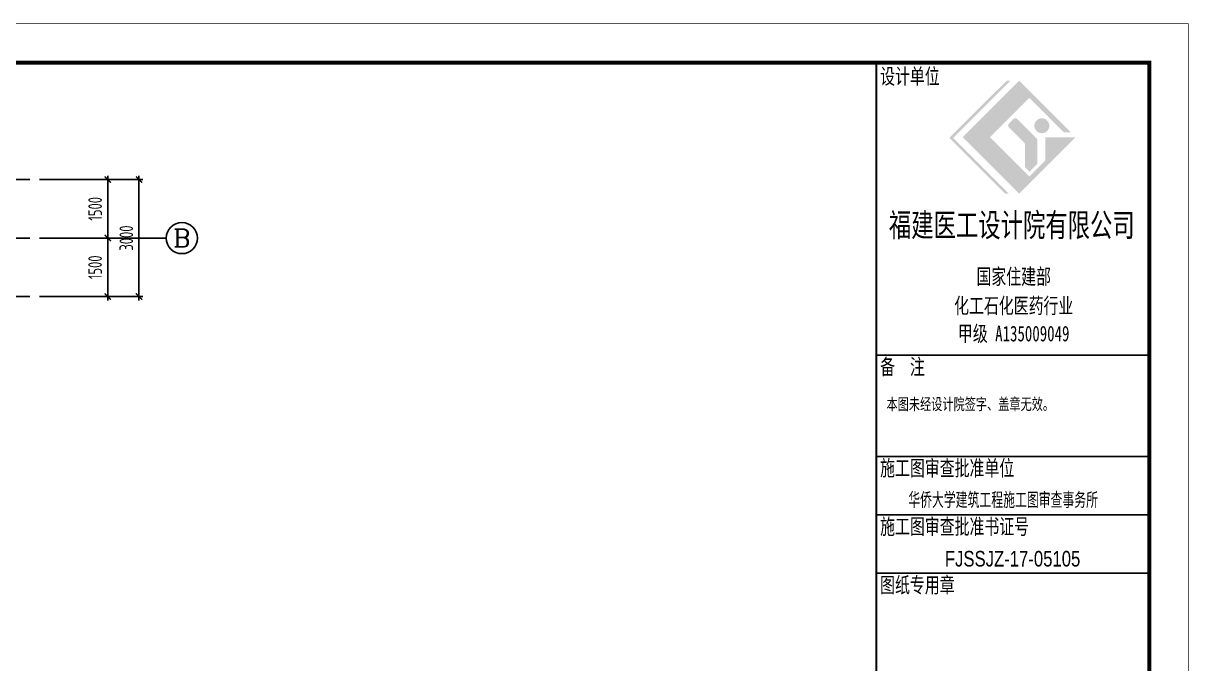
# Model space of a CAD drawing. Extents: x 287065 to 1473467, y 284802 to 344222.
# Drawn here: x 1379181 to 1409057, y 310392 to 326822 of the extents above; entities that cross this region are included whole.
import ezdxf
from ezdxf.enums import TextEntityAlignment as Align

# ---------------------------------------------------------------- set-up
doc = ezdxf.new("R2010")
doc.units = 0
doc.header["$LTSCALE"] = 1000
doc.linetypes.add('DOTE', pattern=[2.42, 2, -0.2, 0.02, -0.2])
doc.layers.get('0').update_dxf_attribs({"linetype": 'CONTINUOUS'})
doc.layers.get('DEFPOINTS').update_dxf_attribs({"linetype": 'CONTINUOUS'})
for name, color, linetype in [('AXIS', 8, 'DOTE'), ('AXIS_DIM', 3, 'CONTINUOUS'), ('AXIS_TEXT', 3, 'CONTINUOUS'), ('FRAME', 3, 'CONTINUOUS'), ('TK', 211, 'CONTINUOUS'), ('审图中心证书', 7, 'CONTINUOUS')]:
    doc.layers.add(name, color=color, linetype=linetype)
doc.styles.add('_HZTXT', font='tq__rshz.shx', dxfattribs={"width": 0.8, "bigfont": 'tq__hzdc.shx'})
doc.styles.add('_TCH_AXIS', font='COMPLEX', dxfattribs={"bigfont": 'GBCBIG'})
doc.styles.add('COMPLEX', font='COMPLEX')
doc.styles.add('FRAME', font='simhei.ttf', dxfattribs={"width": 0.7})
doc.styles.add('TSSD_Dimension', font='tssdeng.shx', dxfattribs={"width": 0.7, "bigfont": 'hztxt.shx'})
doc.styles.add('黑体', font='simhei.ttf', dxfattribs={"width": 0.7})
doc.dimstyles.new('TSSD_100_100', dxfattribs={"dimtxt": 350, "dimasz": 150, "dimexe": 100, "dimexo": 250, "dimgap": 150, "dimtad": 1, "dimdec": 0, "dimzin": 0, "dimdsep": 46, "dimtxsty": 'TSSD_Dimension', "dimblk": 'ARCHTICK', "dimcen": 0, "dimdle": 100, "dimclrd": 3, "dimclre": 3, "dimclrt": 7, "dimadec": 0, "dimazin": 0, "dimtfac": 1, "dimtdec": 0, "dimtix": 1, "dimtmove": 2, "dimatfit": 3, "dimfxl": 100, "dimtolj": 1, "dimtzin": 0, "dimarcsym": 0})

# ---------------------------------------------------------------- blocks, each defined once
blk = doc.blocks.new('_ARCHTICK')
at = {"color": 0}
blk.add_lwpolyline([(-0.53, -0.53, 0.25, 0.25, 0), (0.53, 0.53, 0.5, 0.5, 0)], format="xyseb", dxfattribs=at)
blk = doc.blocks.new('*D707')
at = {"layer": 'AXIS_DIM', "color": 3, "lineweight": -2}
for p, q in [((1379597, 321312), (1381447, 321312)), ((1381347, 319712), (1381347, 321412)), ((1379597, 319812), (1381447, 319812))]:
    blk.add_line(p, q, dxfattribs=at)
at = {"layer": 'DEFPOINTS', "color": 0}
for p in [(1379347, 321312), (1381347, 321312), (1379347, 319812)]:
    blk.add_point(p, dxfattribs=at)
at = {"layer": 'AXIS_DIM', "color": 3, "lineweight": -2, "xscale": 150, "yscale": 150, "zscale": 150}
for p, rotation in [((1381347, 321312), 90), ((1381347, 319812), 270)]:
    blk.add_blockref('_ARCHTICK', p, dxfattribs=dict(at, rotation=rotation))
at = {"layer": 'AXIS_DIM', "color": 7, "insert": (1381022, 320562), "char_height": 350, "attachment_point": 5, "rotation": 90, "style": 'TSSD_Dimension'}
blk.add_mtext('\\A1;1500', dxfattribs=at)
blk = doc.blocks.new('*D708')
at = {"layer": 'AXIS_DIM', "color": 3, "lineweight": -2}
for p, q in [((1379597, 322812), (1381447, 322812)), ((1381347, 321212), (1381347, 322912)), ((1379597, 321312), (1381447, 321312))]:
    blk.add_line(p, q, dxfattribs=at)
at = {"layer": 'DEFPOINTS', "color": 0}
for p in [(1379347, 322812), (1381347, 322812), (1379347, 321312)]:
    blk.add_point(p, dxfattribs=at)
at = {"layer": 'AXIS_DIM', "color": 3, "lineweight": -2, "xscale": 150, "yscale": 150, "zscale": 150}
for p, rotation in [((1381347, 322812), 90), ((1381347, 321312), 270)]:
    blk.add_blockref('_ARCHTICK', p, dxfattribs=dict(at, rotation=rotation))
at = {"layer": 'AXIS_DIM', "color": 7, "insert": (1381022, 322062), "char_height": 350, "attachment_point": 5, "rotation": 90, "style": 'TSSD_Dimension'}
blk.add_mtext('\\A1;1500', dxfattribs=at)
blk = doc.blocks.new('*D709')
at = {"layer": 'AXIS_DIM', "color": 3, "lineweight": -2}
for p, q in [((1379597, 322812), (1382247, 322812)), ((1382147, 319712), (1382147, 322912)), ((1379597, 319812), (1382247, 319812))]:
    blk.add_line(p, q, dxfattribs=at)
at = {"layer": 'DEFPOINTS', "color": 0}
for p in [(1379347, 322812), (1382147, 322812), (1379347, 319812)]:
    blk.add_point(p, dxfattribs=at)
at = {"layer": 'AXIS_DIM', "color": 3, "lineweight": -2, "xscale": 150, "yscale": 150, "zscale": 150}
for p, rotation in [((1382147, 322812), 90), ((1382147, 319812), 270)]:
    blk.add_blockref('_ARCHTICK', p, dxfattribs=dict(at, rotation=rotation))
at = {"layer": 'AXIS_DIM', "color": 7, "insert": (1381822, 321312), "char_height": 350, "attachment_point": 5, "rotation": 90, "style": 'TSSD_Dimension'}
blk.add_mtext('\\A1;3000', dxfattribs=at)
blk = doc.blocks.new('_AXISO')
blk.add_circle((0, 0), 0.5)
at = {"layer": 'AXIS_TEXT', "style": 'COMPLEX', "width": 1.041667}
blk.add_attdef('A', text='', height=0.56, dxfattribs=at).set_placement((-0.25, -0.28), (0.25, -0.28), align=Align.FIT)
blk = doc.blocks.new('TK-A2+(891X420)')
at = {"layer": 'FRAME'}
h = blk.add_hatch(color=256, dxfattribs=at)
h.paths.add_polyline_path([(710555, 389693), (711563, 390702), (712445, 389821), (712625, 389821), (711302, 391143), (709852, 389693), (711302, 388243), (712752, 389693), (711976, 389693), (711976, 389097), (711563, 388684)], flags=0)
edge = h.paths.add_edge_path(flags=0)
edge.add_arc((711381, 389505), 69.1, 0, 45, ccw=False)
edge.add_line((711450, 389505), (711450, 388922))
edge.add_line((711450, 388922), (711567, 388805))
edge.add_line((711567, 388805), (711765, 389004))
edge.add_line((711765, 389004), (711765, 389615))
edge.add_arc((711696, 389615), 69.1, 360, 405)
edge.add_line((711745, 389663), (711251, 390157))
edge.add_arc((711203, 390108), 69.1, 45, 135)
edge.add_line((711154, 390157), (711039, 390042))
edge.add_arc((711088, 389993), 69.1, 135, 225)
edge.add_line((711039, 389945), (711430, 389554))
edge = h.paths.add_edge_path(flags=0)
edge.add_arc((711882, 389986), 192, 0, 180)
edge.add_arc((711882, 389986), 192, 180, 360)
h.paths.add_polyline_path([(710943, 388243), (711041, 388243), (709609, 389675), (711078, 391143), (710981, 391143), (709512, 389675)], flags=0)
for p, q in [((714637, 384105), (707637, 384105)), ((714637, 381505), (707637, 381505)), ((714637, 380005), (707637, 380005)), ((714637, 378505), (707637, 378505))]:
    blk.add_line(p, q, dxfattribs=at)
for points in [[(626537, 392605, 20, 20, 0), (626537, 350605, 20, 20, 0), (715637, 350605, 20, 20, 0), (715637, 392605, 20, 20, 0)], [(629037, 391605, 100, 100, 0), (629037, 351605, 100, 100, 0), (714637, 351605, 100, 100, 0), (714637, 391605, 100, 100, 0)]]:
    blk.add_lwpolyline(points, format="xyseb", close=True, dxfattribs=at)
blk.add_lwpolyline([(707637, 391605, 50, 50, 0), (707637, 351605, 50, 50, 0)], format="xyseb", dxfattribs=at)
for s, insert, char_height, width, attachment_point, style in [('设计单位', (707737, 391455), 400, 2368.14, 1, 'FRAME'), ('福建医工设计院有限公司', (711112, 387406), 600, 9859.32, 5, 'FRAME'), ('国家住建部', (711161, 386096), 400, 2944.75, 5, 'FRAME'), ('化工石化医药行业', (711161, 385347), 400, 4781.36, 5, 'FRAME'), ('甲级 A135009049', (711161, 384633), 400, 4439.66, 5, 'FRAME'), ('备  注', (707737, 384005), 400, 1758.31, 1, 'FRAME'), ('本图未经设计院签字、盖章无效。', (707900, 382662), 300, 6524.24, 7, '黑体'), ('施工图审查批准单位', (707737, 381405), 400, 5412.54, 1, 'FRAME'), ('施工图审查批准书证号', (707737, 379905), 400, 6008.14, 1, 'FRAME'), ('图纸专用章', (707737, 378405), 400, 2928.14, 1, 'FRAME')]:
    blk.add_mtext(s, dxfattribs=dict(at, insert=insert, char_height=char_height, width=width, attachment_point=attachment_point, style=style))
at = {"layer": '审图中心证书', "style": '_HZTXT', "width": 0.8}
for s, p in [('华侨大学建筑工程施工图审查事务所', (708458, 380179)), ('FJSSJZ-17-05105', (709396, 378679))]:
    blk.add_text(s, height=400, dxfattribs=at).set_placement(p)

msp = doc.modelspace()

# ---------------------------------------------------------------- linework, layer by layer
at = {"layer": 'AXIS'}
for p, q in [((1324446.971, 322811.708), (1379346.971, 322811.708)), ((1324446.971, 321311.708), (1379346.971, 321311.708)), ((1324446.971, 319811.708), (1379346.971, 319811.708))]:
    msp.add_line(p, q, dxfattribs=at)
at = {"layer": 'AXIS_TEXT'}
msp.add_line((1379596.971, 321311.708), (1382846.971, 321311.708), dxfattribs=at)

# ---------------------------------------------------------------- block references
ref = msp.add_blockref('_AXISO', (1383246.971, 321311.708), dxfattribs=dict(at, xscale=-800, yscale=800, zscale=800))
ref.add_attrib('A', 'B', dxfattribs={"height": 452.548, "style": '_TCH_AXIS', "width": 1.235294}).set_placement((1383020.697, 321085.434), (1383473.245, 321085.434), align=Align.FIT)
at = {"layer": 'TK'}
msp.add_blockref('TK-A2+(891X420)', (693410, -65793.134), dxfattribs=at)

# ---------------------------------------------------------------- dimensions: what is measured, and where the dimension line sits
at = {"layer": 'AXIS_DIM'}
for p1, p2, distance, picture, middle in [((1379346.971, 321311.708), (1379346.971, 322811.708), -2000, '*D708', (1381021.971, 322061.708)), ((1379346.971, 319811.708), (1379346.971, 322811.708), -2800, '*D709', (1381821.971, 321311.708)), ((1379346.971, 319811.708), (1379346.971, 321311.708), -2000, '*D707', (1381021.971, 320561.708))]:
    dim = msp.add_aligned_dim(p1=p1, p2=p2, distance=distance, dimstyle='TSSD_100_100', dxfattribs=at)
    dim.commit()
    dim.dimension.update_dxf_attribs({"geometry": picture, "text_midpoint": middle})

doc.saveas('drawing.dxf')
